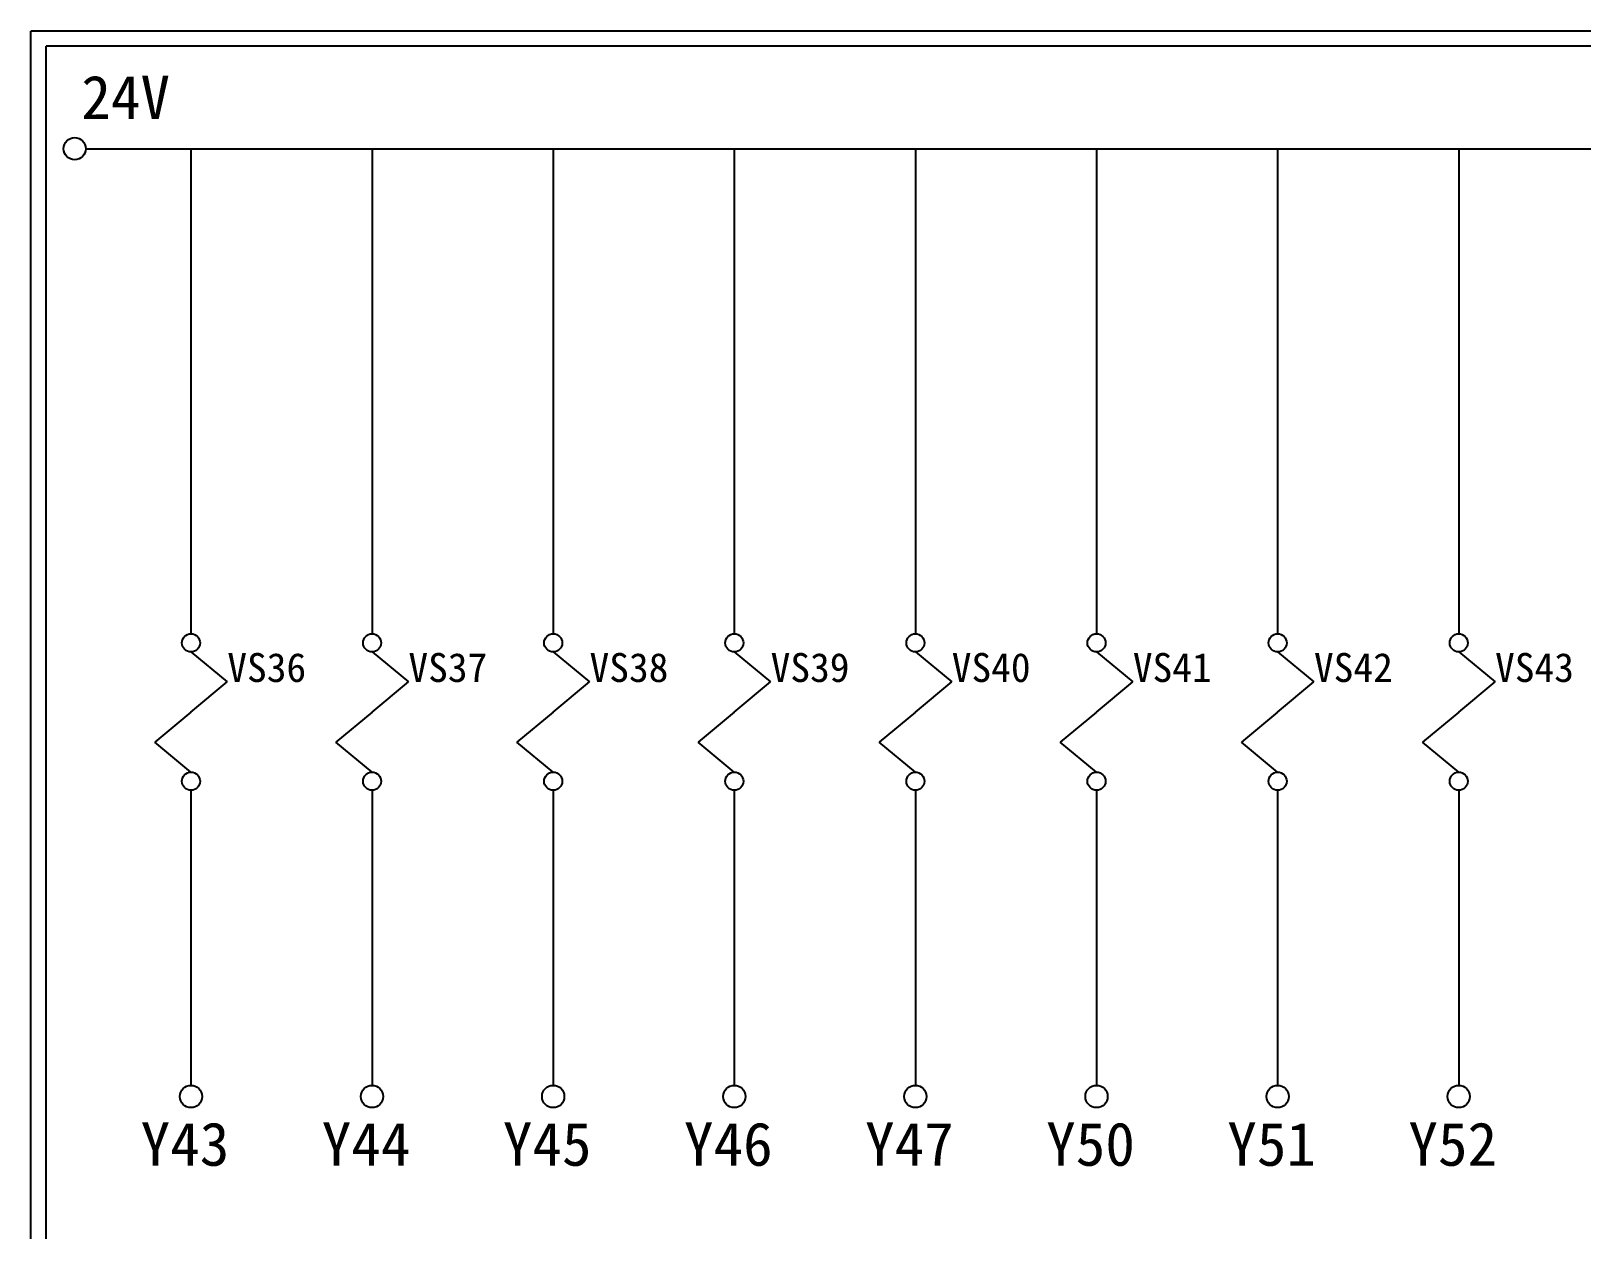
# Model space of a CAD drawing. Extents: x 926 to 1213, y 3 to 207.
# Drawn here: x 925.7 to 1054.2, y 107.6 to 207 of the extents above; entities that cross this region are included whole.
import ezdxf

# ---------------------------------------------------------------- set-up
doc = ezdxf.new("R2010")
doc.units = 0
doc.layers.add('圖框層', color=7, linetype='CONTINUOUS')
doc.layers.add('標尺寸層', color=3, linetype='CONTINUOUS')
doc.styles.add('STSL', font='KAIU.TTF')

msp = doc.modelspace()

# ---------------------------------------------------------------- linework, layer by layer
at = {"layer": '圖框層', "color": 7}
for p, q in [((1212.74, 206.97), (925.74, 206.97)), ((925.74, 3), (925.74, 206.97)), ((1211.49, 205.72), (926.99, 205.72)), ((926.99, 4.25), (926.99, 205.72))]:
    msp.add_line(p, q, dxfattribs=at)
at = {"layer": '標尺寸層', "color": 7}
for p, q in [((930.28, 197.22), (1207.88, 197.22)), ((938.99, 197.22), (938.99, 157.03)), ((953.99, 197.22), (953.99, 157.03)), ((968.99, 197.22), (968.99, 157.03)), ((983.99, 197.22), (983.99, 157.03)), ((998.99, 197.22), (998.99, 157.03)), ((1013.99, 197.22), (1013.99, 157.03)), ((1028.99, 197.22), (1028.99, 157.03)), ((1043.99, 197.22), (1043.99, 157.03)), ((938.99, 155.53), (942, 153.04)), ((953.99, 155.53), (957, 153.04)), ((968.99, 155.53), (972, 153.04)), ((983.99, 155.53), (987, 153.04)), ((998.99, 155.53), (1002, 153.04)), ((1013.99, 155.53), (1017, 153.04)), ((1028.99, 155.53), (1032, 153.04)), ((1043.99, 155.53), (1047, 153.04)), ((938.99, 150.55), (942, 153.04)), ((953.99, 150.55), (957, 153.04)), ((968.99, 150.55), (972, 153.04)), ((983.99, 150.55), (987, 153.04)), ((998.99, 150.55), (1002, 153.04)), ((1013.99, 150.55), (1017, 153.04)), ((1028.99, 150.55), (1032, 153.04)), ((1043.99, 150.55), (1047, 153.04)), ((938.99, 150.55), (935.99, 148.06)), ((953.99, 150.55), (950.99, 148.06)), ((968.99, 150.55), (965.99, 148.06)), ((983.99, 150.55), (980.99, 148.06)), ((998.99, 150.55), (995.99, 148.06)), ((1013.99, 150.55), (1010.99, 148.06)), ((1028.99, 150.55), (1025.99, 148.06)), ((1043.99, 150.55), (1040.99, 148.06)), ((938.99, 145.57), (935.99, 148.06)), ((953.99, 145.57), (950.99, 148.06)), ((968.99, 145.57), (965.99, 148.06)), ((983.99, 145.57), (980.99, 148.06)), ((998.99, 145.57), (995.99, 148.06)), ((1013.99, 145.57), (1010.99, 148.06)), ((1028.99, 145.57), (1025.99, 148.06)), ((1043.99, 145.57), (1040.99, 148.06)), ((938.99, 144.07), (938.99, 119.62)), ((953.99, 144.07), (953.99, 119.62)), ((968.99, 144.07), (968.99, 119.62)), ((983.99, 144.07), (983.99, 119.62)), ((998.99, 144.07), (998.99, 119.62)), ((1013.99, 144.07), (1013.99, 119.62)), ((1028.99, 144.07), (1028.99, 119.62)), ((1043.99, 144.07), (1043.99, 119.62))]:
    msp.add_line(p, q, dxfattribs=at)
for centre, radius in [((929.36, 197.22), 0.92), ((938.99, 156.28), 0.751), ((953.99, 156.28), 0.751), ((968.99, 156.28), 0.751), ((983.99, 156.28), 0.751), ((998.99, 156.28), 0.751), ((1013.99, 156.28), 0.751), ((1028.99, 156.28), 0.751), ((1043.99, 156.28), 0.751), ((938.99, 144.82), 0.751), ((953.99, 144.82), 0.751), ((968.99, 144.82), 0.751), ((983.99, 144.82), 0.751), ((998.99, 144.82), 0.751), ((1013.99, 144.82), 0.751), ((1028.99, 144.82), 0.751), ((1043.99, 144.82), 0.751), ((938.99, 118.7), 0.92), ((953.99, 118.7), 0.92), ((968.99, 118.7), 0.92), ((983.99, 118.7), 0.92), ((998.99, 118.7), 0.92), ((1013.99, 118.7), 0.92), ((1028.99, 118.7), 0.92), ((1043.99, 118.7), 0.92)]:
    msp.add_circle(centre, radius, dxfattribs=at)

# ---------------------------------------------------------------- texts
at = {"layer": '圖框層', "color": 4, "style": 'STSL'}
for s, height, p in [('24V', 3.6, (929.91, 199.68)), ('VS36', 2.4, (942, 153.04)), ('VS37', 2.4, (957, 153.04)), ('VS38', 2.4, (972, 153.04)), ('VS39', 2.4, (987, 153.04)), ('VS40', 2.4, (1002, 153.04)), ('VS41', 2.4, (1017, 153.04)), ('VS42', 2.4, (1032, 153.04)), ('VS43', 2.4, (1047, 153.04)), ('Y43', 3.6, (934.82, 112.96)), ('Y44', 3.6, (949.82, 112.96)), ('Y45', 3.6, (964.82, 112.96)), ('Y46', 3.6, (979.82, 112.96)), ('Y47', 3.6, (994.82, 112.96)), ('Y50', 3.6, (1009.82, 112.96)), ('Y51', 3.6, (1024.82, 112.96)), ('Y52', 3.6, (1039.82, 112.96))]:
    msp.add_text(s, height=height, dxfattribs=at).set_placement(p)

doc.saveas('drawing.dxf')
